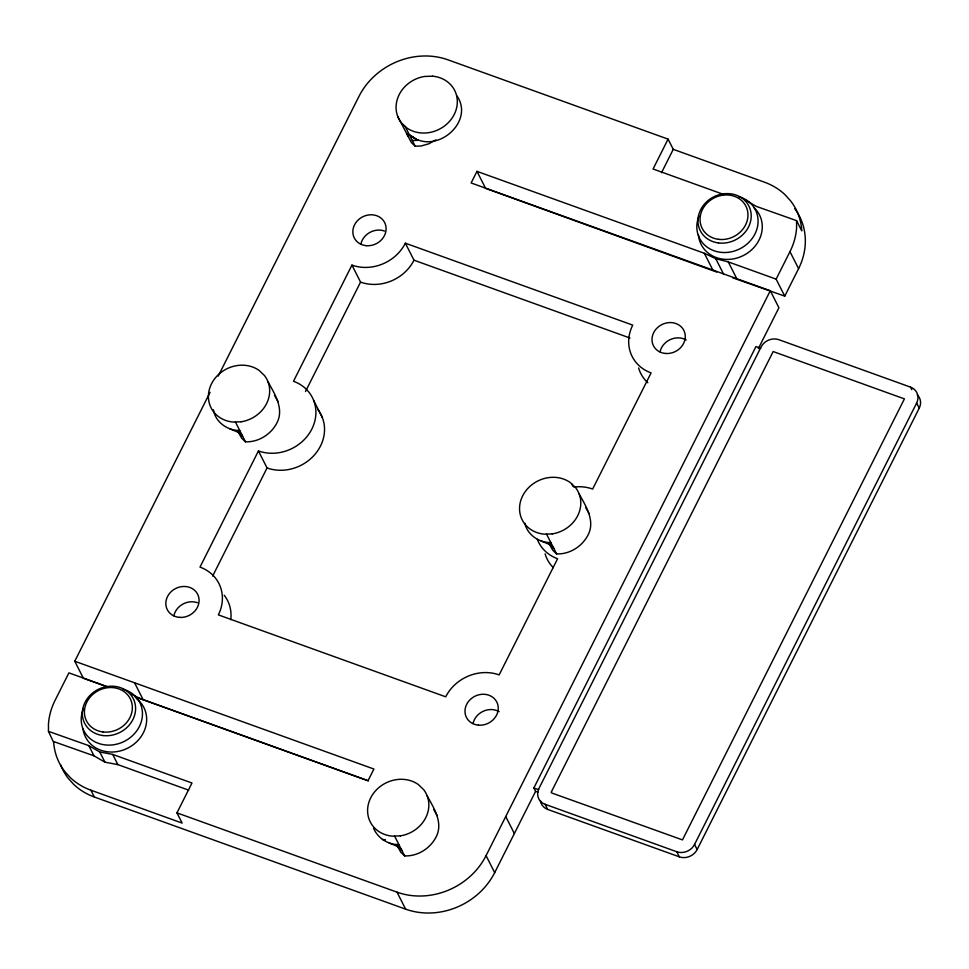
<?xml version="1.0" encoding="UTF-8"?>
<svg xmlns="http://www.w3.org/2000/svg" width="969" height="969" viewBox="0 0 969 969"><rect width="100%" height="100%" fill="white"/><g stroke="black" fill="none" stroke-linecap="round" stroke-linejoin="round"><path stroke-width="1.45" d="M108.419 687.275L83.382 678.252L74.758 661.246L210.067 392.324M218.231 376.105L358.978 96.367A68.121 60.26 -26.9 0 1 448.029 59.848L668.089 139.136L673.261 149.335L764.529 182.208A68.121 60.26 -26.9 0 1 785.205 194.89L790.534 200.777A68.121 60.26 -26.9 0 1 801.738 229.919L801.738 230.84L796.566 220.641L756.22 206.349L745.27 200.014M573.842 487.044A40.868 36.156 -26.9 0 1 592.653 489.042L651.095 372.895A40.868 36.156 -26.9 0 1 632.733 325.112L405.369 243.195A40.868 36.156 -26.9 0 1 351.941 265.106L293.498 381.265A40.868 36.156 -26.9 0 1 311.861 429.037A40.868 36.156 -26.9 0 1 258.432 450.948L199.989 567.107A40.868 36.156 -26.9 0 1 218.352 614.879L445.716 696.808A40.868 36.156 -26.9 0 1 499.144 674.896L557.587 558.738A40.868 36.156 -26.9 0 1 537.335 539.382M212.683 575.998L267.056 467.954A40.868 36.156 -26.9 0 0 314.719 454.618A40.868 36.156 -26.9 0 0 317.723 409.39M305.514 391.5L360.565 282.112A40.868 36.156 -26.9 0 0 413.993 260.201L629.983 338.024M794.774 208.626A68.121 60.26 -26.9 0 1 798.589 268.643L784.757 296.139L776.133 279.133L728.264 261.896L715.752 258.687L704.342 253.272L476.978 171.356L471.128 182.959L770.294 290.748L778.919 307.754L758.339 348.634M48.474 731.365L53.658 742.484A68.121 60.26 -26.9 0 0 64.862 771.627L70.192 777.513A68.121 60.26 -26.9 0 0 90.868 790.183L182.124 823.069L176.952 812.87L191.971 783.013L112.695 754.415L99.771 751.992L88.833 745.645L48.474 731.365L48.45 724.218A68.121 60.26 -26.9 0 1 55.076 700.357L68.908 672.861L108.322 687.069M668.089 139.136L653.07 168.994L723.855 194.527M661.512 172.7L673.261 149.335M176.952 812.87L397.011 892.158A68.121 60.26 -26.9 0 0 486.063 855.639L770.294 290.748M776.133 279.133L789.965 251.649A68.121 60.26 -26.9 0 0 796.591 227.788L796.566 220.641M537.989 792.194L535.603 791.334L533.871 787.93L755.953 346.551L760.738 348.283M60.562 764.735A68.121 60.26 -26.9 0 0 68.314 778.422L73.644 784.321A68.121 60.26 -26.9 0 0 94.308 796.99L405.636 909.152A68.121 60.26 -26.9 0 0 494.687 872.633L535.603 791.334M545.111 804.318L676.75 851.739A13.627 12.052 -26.9 0 0 694.555 844.435L916.638 403.056A13.627 12.052 -26.9 0 0 910.521 387.128L778.882 339.707A13.627 12.052 -26.9 0 0 761.077 347.011L538.994 788.391A13.627 12.052 -26.9 0 0 545.111 804.318L547.703 809.418L679.33 856.838A13.627 12.052 -26.9 0 0 697.147 849.534L919.23 408.155A13.627 12.052 -26.9 0 0 917.231 394.771M435.929 139.863L428.77 143.824L420.934 146.016L415.18 146.21L411.365 142.564L397.738 116.437M412.297 140.541L418.063 140.348L409.427 134.885L418.063 140.348L410.904 136.29M239.731 430.478C227.691 430.781 215.263 422.084 213.446 409.802M238.095 431.859L241.656 438.17L245.472 441.816C258.275 442.3 270.642 434.657 276.637 423.441C284.535 409.112 274.893 394.25 268.013 381.81M550.852 542.579C539.333 542.834 527.306 534.924 524.883 523.321M549.217 543.96L552.778 550.259L556.594 553.917C569.397 554.401 581.763 546.758 587.759 535.53C595.656 521.201 586.015 506.351 579.135 493.911M398.901 844.58C388.169 844.811 377.644 838.173 373.562 828.156M397.266 845.961L400.827 852.26L404.642 855.906C417.445 856.39 429.812 848.747 435.808 837.531C443.705 823.202 434.064 808.352 427.184 795.9M382.428 839.517L385.42 839.711M53.658 741.564L94.005 755.844L104.955 762.191L117.867 764.614L188.652 790.147M417.566 139.766C442.203 149.844 473.211 119.902 457.126 96.137M732.721 277.824L784.757 296.139M716.769 272.071L485.602 188.349L476.978 171.356M533.871 787.93L538.655 789.662M74.758 661.246L373.913 769.035L368.063 780.651L140.711 698.734L131.832 694.519M134.861 696.796L368.377 780.929M541.041 541.005L549.908 544.602L553.723 548.248L548.624 542.652L549.908 544.602M229.919 428.904L238.786 432.501L242.601 436.147L237.502 430.563L238.786 432.501M389.09 842.994L397.956 846.591L401.772 850.237L396.672 844.653L397.956 846.591M585.639 507.441L589.2 513.74M274.518 395.34L278.079 401.638M433.688 809.442L437.249 815.741M910.521 387.128L911.805 389.683M916.638 403.056L919.23 408.155M789.965 251.649L798.589 268.643M728.264 261.896L736.888 278.89M715.752 258.687L723.71 274.372M704.342 253.272L712.966 270.266M405.115 126.382L415.18 146.21M571.758 483.955L572.982 486.39M405.369 243.195L413.993 260.201M546.54 534.076L556.594 553.917M694.555 844.435L697.147 849.534M676.75 851.739L679.33 856.838M351.941 265.106L360.565 282.112M313.75 400.609L322.374 417.615M505.733 816.54L514.357 833.534M486.063 855.639L494.687 872.633M258.432 450.948L267.056 467.954M235.419 421.975L245.472 441.816M394.589 836.077L404.642 855.906M397.011 892.158L405.636 909.152M134.582 682.806L143.206 699.8M112.695 754.415L117.867 764.614M99.771 751.992L104.955 762.191M88.833 745.645L94.005 755.844M90.868 790.183L94.308 796.99M407.162 133.419L407.792 136.266M547.703 809.418A13.627 12.052 -26.9 0 1 540.351 800.673M136.229 698.443A32.692 28.925 -26.9 0 1 129.277 747.305A32.692 28.925 -26.9 0 1 82.959 728.579M123.184 689.25A31.335 27.713 -26.9 0 1 140.287 724.521A31.335 27.713 -26.9 0 1 100.497 744.01A31.335 27.713 -26.9 0 1 83.395 708.739M224.214 595.232A40.868 36.156 -26.9 0 1 230.755 619.663M553.311 567.652A40.868 36.156 -26.9 0 1 545.099 553.832M647.825 382.767A40.868 36.156 -26.9 0 1 638.607 367.978M753.882 207.536A32.692 28.925 -26.9 0 1 742.944 255.731A32.692 28.925 -26.9 0 1 698.443 234.68M738.802 196.659A31.335 27.713 -26.9 0 1 755.905 231.93A31.335 27.713 -26.9 0 1 716.103 251.419A31.335 27.713 -26.9 0 1 699 216.148M360.892 244.115A17.03 15.068 -26.9 0 1 384.536 231.046M660.046 351.904A17.03 15.068 -26.9 0 1 686.185 339.986M173.875 615.799A17.03 15.068 -26.9 0 1 197.519 602.73M473.029 723.589A17.03 15.068 -26.9 0 1 499.168 711.67M551.531 791.552L551.216 792.557L552.136 793.126L682.467 839.893L904.416 398.889L773.165 351.553L551.531 791.552M432.562 76.188L424.579 76.454A31.335 27.713 -26.9 0 0 401.299 122.736L406.592 127.787A31.335 27.713 -26.9 0 0 454.219 114.475A31.335 27.713 -26.9 0 0 432.562 76.188M241.172 421.781L233.19 422.06A31.335 27.713 -26.9 0 1 211.521 383.772A31.335 27.713 -26.9 0 1 259.159 370.449L264.452 375.512A31.335 27.713 -26.9 0 1 241.172 421.781M552.294 533.883L544.312 534.161A31.335 27.713 -26.9 0 1 522.654 495.874A31.335 27.713 -26.9 0 1 570.281 482.55L575.574 487.613A31.335 27.713 -26.9 0 1 552.294 533.883M400.342 835.872L392.36 836.15A31.335 27.713 -26.9 0 1 370.703 797.862A31.335 27.713 -26.9 0 1 418.329 784.539L423.623 789.602A31.335 27.713 -26.9 0 1 400.342 835.872M102.896 735.532A27.253 24.104 -26.9 0 0 134.461 701.483A27.253 24.104 -26.9 0 0 89.536 695.875A27.253 24.104 -26.9 0 0 102.896 735.532M102.932 731.946A24.528 21.693 -26.9 0 0 131.336 701.302A24.528 21.693 -26.9 0 0 90.904 696.251A24.528 21.693 -26.9 0 0 102.932 731.946M478.432 725.151A17.03 15.068 -26.9 0 0 497.351 703.276A17.03 15.068 -26.9 0 0 469.057 700.769A17.03 15.068 -26.9 0 0 478.432 725.151M665.449 353.467A17.03 15.068 -26.9 0 0 684.368 331.592A17.03 15.068 -26.9 0 0 656.074 329.085A17.03 15.068 -26.9 0 0 665.449 353.467M366.282 245.678A17.03 15.068 -26.9 0 0 385.214 223.803A17.03 15.068 -26.9 0 0 356.919 221.295A17.03 15.068 -26.9 0 0 366.282 245.678M179.265 617.362A17.03 15.068 -26.9 0 0 198.197 595.499A17.03 15.068 -26.9 0 0 169.902 592.98A17.03 15.068 -26.9 0 0 179.265 617.362M718.514 242.94A27.253 24.104 -26.9 0 0 750.079 208.892A27.253 24.104 -26.9 0 0 705.153 203.284A27.253 24.104 -26.9 0 0 718.514 242.94M718.538 239.343A24.528 21.693 -26.9 0 0 746.954 208.71A24.528 21.693 -26.9 0 0 706.522 203.66A24.528 21.693 -26.9 0 0 718.538 239.343"/></g></svg>
